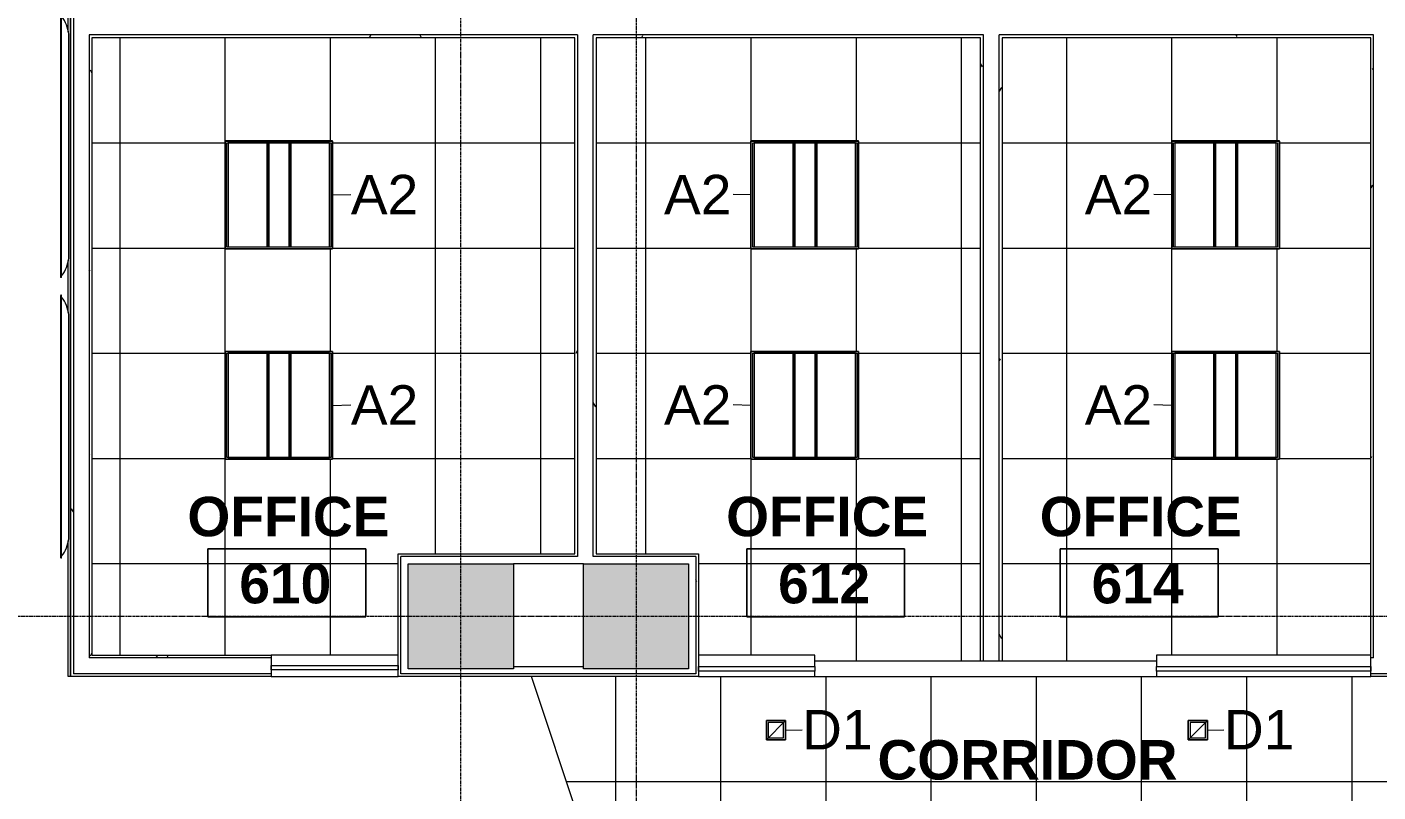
# Model space of a CAD drawing. Header units: inches. Extents: x 2468 to 5383, y -426 to 1376.
# Drawn here: x 3113 to 3421.3, y 540 to 714.6 of the extents above; entities that cross this region are included whole.
import ezdxf

# ---------------------------------------------------------------- set-up
doc = ezdxf.new("R2010")
doc.units = ezdxf.units.IN
doc.header["$MEASUREMENT"] = 0
doc.linetypes.add('Grid Line 1_2_', pattern=[0.875, 0.5, -0.125, 0.125, -0.125])
for name, color, linetype, lineweight in [('A-AREA-IDEN', 2, 'Continuous', 9), ('A-CLNG', 13, 'Continuous', 13), ('A-CLNG-PATT', 13, 'Continuous', 13), ('A-GLAZ-CURT', 52, 'Continuous', 9), ('A-WALL', 113, 'Continuous', 13), ('A-WALL-PATT', 111, 'Continuous', 13), ('E-LITE-EQPM', 33, 'Continuous', 9), ('E-LITE-EQPM-IDEN', 33, 'Continuous', 9), ('I-WALL', 2, 'Continuous', 13), ('Q-CASE', 31, 'Continuous', 9), ('Q-SPCQ', 91, 'Continuous', 9), ('S-COLS', 52, 'Continuous', 13), ('S-GRID', 1, 'Continuous', 9)]:
    doc.layers.add(name, color=color, linetype=linetype, lineweight=lineweight)
doc.styles.add('Arial_1', font='arial.ttf', dxfattribs={"height": 9})
doc.styles.add('Swis721 Lt BT_B', font='', dxfattribs={"height": 9})
doc.styles.get('Swis721 Lt BT_B').set_extended_font_data('Swis721 Lt BT', bold=True)
pattern_1 = [(0, (0, 0), (30.72, 7.68), [1.267, -21.773, 1.267, -21.773, -122.88]), (0, (0, 0), (30.72, 7.68), [-46.08, 1.267, -44.813, 1.267, -21.773, -53.76]), (0, (0, 0), (30.72, 7.68), [-115.2, 1.267, -14.093, 1.267, -37.133]), (120, (11.52, 3.84), (-22.011075, 22.7643), [1.267, -21.773, 1.267, -21.773, -122.88]), (120, (11.52, 3.84), (-22.011075, 22.7643), [-46.08, 1.267, -44.813, 1.267, -21.773, -53.76]), (120, (11.52, 3.84), (-22.011075, 22.7643), [-115.2, 1.267, -14.093, 1.267, -37.133]), (240, (15.36, 19.2), (-8.708925, -30.4443), [1.267, -21.773, 1.267, -21.773, -122.88]), (240, (15.36, 19.2), (-8.708925, -30.4443), [-46.08, 1.267, -44.813, 1.267, -21.773, -53.76]), (240, (15.36, 19.2), (-8.708925, -30.4443), [-115.2, 1.267, -14.093, 1.267, -37.133])]

# ---------------------------------------------------------------- blocks, each defined once
blk = doc.blocks.new('Concrete-Rectangular-Column - 24 x 24-4901126-6TH FLOOR RCP')
at = {"layer": 'S-COLS', "lineweight": 9}
blk.add_hatch(color=7, dxfattribs=at).paths.add_polyline_path([(-12, -12), (12, -12), (12, 12), (-12, 12), (-12, -10.83)], flags=0)
at = {"layer": 'S-COLS', "color": 8, "lineweight": 20}
for p, q in [((-12, 12), (12, 12)), ((-12, -12), (-12, 12)), ((12, 12), (12, -12)), ((12, -12), (-12, -12))]:
    blk.add_line(p, q, dxfattribs=at)
blk = doc.blocks.new('System Panel - Glazed-6409168-6TH FLOOR RCP')
at = {"layer": 'A-GLAZ-CURT', "lineweight": 13}
for p, q in [((-14.5, -0.5), (-14.5, 0.5)), ((-14.5, 0.5), (14.5, 0.5)), ((14.5, 0.5), (14.5, -0.5)), ((14.5, -0.5), (-14.5, -0.5))]:
    blk.add_line(p, q, dxfattribs=at)
blk = doc.blocks.new('System Panel - Glazed-6409363-6TH FLOOR RCP')
at = {"layer": 'A-GLAZ-CURT', "lineweight": 13}
for p, q in [((-13.25, -0.5), (-13.25, 0.5)), ((-13.25, 0.5), (13.25, 0.5)), ((13.25, 0.5), (13.25, -0.5)), ((13.25, -0.5), (-13.25, -0.5))]:
    blk.add_line(p, q, dxfattribs=at)
blk = doc.blocks.new('System Panel - Glazed-6409592-6TH FLOOR RCP')
at = {"layer": 'A-GLAZ-CURT', "lineweight": 13}
for p, q in [((-24.4375, -0.5), (-24.4375, 0.5)), ((-24.4375, 0.5), (24.4375, 0.5)), ((24.4375, 0.5), (24.4375, -0.5)), ((24.4375, -0.5), (-24.4375, -0.5))]:
    blk.add_line(p, q, dxfattribs=at)
blk = doc.blocks.new('L-Recessed-Axis-Plano - 2 X 2-4550865-6TH FLOOR RCP')
at = {"layer": 'E-LITE-EQPM'}
for p, q in [((12.31, 12.28), (-12.31, 12.28)), ((-12.31, 12.28), (-12.31, -12.28)), ((11.91, 11.87), (-11.91, 11.87)), ((-11.91, 11.87), (-11.91, -11.88)), ((-11.88, -11.56), (-11.88, 11.56)), ((-11.88, 11.56), (11.87, 11.56)), ((11.87, 11.56), (11.87, -11.56)), ((11.91, -11.88), (11.91, 11.87)), ((12.31, -12.28), (12.31, 12.28)), ((-11.88, 2.74), (11.87, 2.74)), ((11.87, 2.51), (-11.88, 2.51)), ((-11.88, 2.3), (11.87, 2.3)), ((-11.88, -2.3), (11.87, -2.3)), ((-11.88, -2.51), (11.87, -2.51)), ((-11.88, -2.74), (11.87, -2.74)), ((-12.31, -12.28), (12.31, -12.28)), ((-11.91, -11.88), (11.91, -11.88)), ((11.87, -11.56), (-11.88, -11.56))]:
    blk.add_line(p, q, dxfattribs=at)
blk = doc.blocks.new('A-Flat_Screen_TV - OLED 65B6P 65_-4747238-6TH FLOOR RCP')
at = {"layer": 'Q-SPCQ'}
for p, q in [((-29.94, 0.19), (-30, 0.19)), ((-30, 0.19), (-30, 0)), ((-30, 0), (30, 0)), ((-29.56, 0.19), (-29.94, 0.19)), ((-29.94, 0), (-29.94, -0.06)), ((29.56, 0.19), (-29.56, 0.19)), ((25.5, 1.81), (-25.5, 1.81)), ((29.94, 0.19), (29.56, 0.19)), ((30, 0.19), (29.94, 0.19)), ((29.94, 0), (29.94, -0.06)), ((30, 0.19), (30, 0)), ((-29.94, -0.06), (29.94, -0.06))]:
    blk.add_line(p, q, dxfattribs=at)
for centre, start, end in [((-24.9, -5.58), 94.6372, 128.9656), ((24.9, -5.58), 51.0344, 85.3628)]:
    blk.add_arc(centre, 7.41, start, end, dxfattribs=at)
blk = doc.blocks.new('Conference Wood wall11 - Conference Wood wall-6209699-6TH FLOOR RCP')
at = {"layer": 'Q-CASE', "lineweight": 20}
for p, q in [((3122.46, 777.46), (3122.46, 830.68)), ((3122.46, 830.68), (3123, 830.68)), ((3123, 830.68), (3123, 566.38)), ((3122.46, 713.46), (3122.46, 725.3)), ((3122.46, 649.46), (3122.46, 661.3)), ((3122.46, 566.38), (3122.46, 597.3)), ((3123, 566.38), (3122.46, 566.38))]:
    blk.add_line(p, q, dxfattribs=at)
blk = doc.blocks.new('L-Recessed Square Downlight - 4_-4552743-6TH FLOOR RCP')
at = {"layer": 'E-LITE-EQPM'}
for p, q in [((-2.1875, -2.1875), (-2.1875, 2.1875)), ((-2.1875, 2.1875), (2.1875, 2.1875)), ((-2.1875, 2.1875), (2.1875, -2.1875)), ((2.1875, 2.1875), (-2.1875, 2.1875)), ((-2.1875, 2.1875), (-2.1875, -2.1875)), ((-1.75, -1.75), (-1.75, 1.75)), ((-1.75, 1.75), (1.75, 1.75)), ((1.75, 1.75), (1.75, -1.75)), ((2.1875, 2.1875), (2.1875, -2.1875)), ((2.1875, -2.1875), (2.1875, 2.1875)), ((2.1875, -2.1875), (-2.1875, -2.1875)), ((-2.1875, -2.1875), (2.1875, -2.1875)), ((1.75, -1.75), (-1.75, -1.75))]:
    blk.add_line(p, q, dxfattribs=at)
blk = doc.blocks.new('Room Tag - Room Name and Number-3379422-6TH FLOOR RCP')
at = {"layer": 'A-AREA-IDEN'}
for p, q in [((-0.1881, -0.1636), (-0.1881, -0.0018)), ((-0.1881, -0.0018), (0.1869, -0.0018)), ((0.1869, -0.0018), (-0.1881, -0.0018)), ((-0.1881, -0.0018), (-0.1881, -0.1636)), ((0.1869, -0.0018), (0.1869, -0.1636)), ((0.1869, -0.1636), (0.1869, -0.0018)), ((0.1869, -0.1636), (-0.1881, -0.1636)), ((-0.1881, -0.1636), (0.1869, -0.1636))]:
    blk.add_line(p, q, dxfattribs=at)

msp = doc.modelspace()

# ---------------------------------------------------------------- hatches: boundary and pattern name
at = {"layer": 'A-CLNG-PATT'}
h = msp.add_hatch(dxfattribs=at)
h.set_pattern_fill('FP_25', color=256, style=0, pattern_type=2)
h.set_pattern_definition([(0, (4255.338, 926.38), (0, -24), []), (270, (4255.338, 926.38), (-24, -1e-15), [])])
h.paths.add_polyline_path([(3243.55, 520.25), (4735.94, 520.29), (4721.58, 563.24), (4526.69, 563.28), (4526.69, 566.17), (4465.75, 566.17), (4465.75, 565.98), (4438, 565.98), (4438, 566.17), (4225.75, 566.17), (4225.75, 565.98), (4169, 565.98), (4169, 566.17), (4124.87, 566.18), (4124.87, 566.38), (3986.25, 566.38), (3986.25, 565.87), (3957.75, 565.87), (3957.75, 566.38), (3746, 566.38), (3746, 565.87), (3717.75, 565.87), (3717.75, 566.38), (3600, 566.38), (3600, 712.12), (3542, 712.12), (3542, 566.38), (3228.13, 566.38), (3237.67, 537.85)], flags=0)
h.paths.add_polyline_path([(4054.03, 551.97), (4049.65, 551.97), (4049.65, 556.35), (4054.03, 556.35), (4054.03, 552.41)], flags=0)
h.paths.add_polyline_path([(4242.09, 551.97), (4241.65, 551.97), (4241.65, 556.35), (4246.03, 556.35), (4246.03, 551.97), (4245.59, 551.97)], flags=0)
h.paths.add_polyline_path([(4699.09, 551.97), (4698.65, 551.97), (4698.65, 556.35), (4703.03, 556.35), (4703.03, 551.97), (4702.59, 551.97)], flags=0)
h.paths.add_polyline_path([(4337.65, 551.97), (4337.65, 556.35), (4342.03, 556.35), (4342.03, 551.97), (4338.09, 551.97)], flags=0)
h.paths.add_polyline_path([(4434.09, 551.97), (4433.65, 551.97), (4433.65, 556.35), (4438.03, 556.35), (4438.03, 551.97), (4437.59, 551.97)], flags=0)
h.paths.add_polyline_path([(3286.1, 551.97), (3281.73, 551.97), (3281.73, 556.35), (3286.1, 556.35), (3286.1, 552.41)], flags=0)
h.paths.add_polyline_path([(4510.09, 551.97), (4506.15, 551.97), (4506.15, 556.35), (4510.53, 556.35), (4510.53, 551.97)], flags=0)
h.paths.add_polyline_path([(3478.1, 551.97), (3473.73, 551.97), (3473.73, 556.35), (3478.1, 556.35), (3478.1, 552.41)], flags=0)
h.paths.add_polyline_path([(3669.67, 551.97), (3665.73, 551.97), (3665.73, 556.35), (3670.1, 556.35), (3670.1, 551.97)], flags=0)
h.paths.add_polyline_path([(3762.58, 551.97), (3762.14, 551.97), (3762.14, 556.35), (3766.52, 556.35), (3766.52, 551.97), (3766.08, 551.97)], flags=0)
h.paths.add_polyline_path([(4149.09, 551.97), (4145.15, 551.97), (4145.15, 556.35), (4149.53, 556.35), (4149.53, 551.97)], flags=0)
h.paths.add_polyline_path([(3861.67, 551.97), (3857.73, 551.97), (3857.73, 556.35), (3862.1, 556.35), (3862.1, 551.97)], flags=0)
h.paths.add_polyline_path([(3953.73, 551.97), (3953.73, 556.35), (3958.1, 556.35), (3958.1, 551.97), (3954.17, 551.97)], flags=0)
h.paths.add_polyline_path([(3377.97, 551.97), (3377.97, 556.35), (3382.34, 556.35), (3382.34, 551.97), (3378.41, 551.97)], flags=0)
h.paths.add_polyline_path([(3568.81, 551.97), (3568.81, 556.35), (3573.18, 556.35), (3573.18, 551.97), (3569.02, 551.97)], flags=0)
h.paths.add_polyline_path([(4602.17, 551.97), (4601.73, 551.97), (4601.73, 556.35), (4606.1, 556.35), (4606.1, 551.97), (4605.67, 551.97)], flags=0)
h.paths.add_polyline_path([(4225.75, 570.17), (4438, 570.17), (4438, 594.25), (4465.75, 594.25), (4465.75, 570.17), (4526.69, 570.17), (4526.69, 1062.25), (4551.97, 1070.7), (4523.63, 1155.52), (3947.94, 1155.52), (3947.94, 1307.13), (3871.95, 1307.13), (3871.95, 897.23), (3872.37, 898.62), (4012.67, 898.62), (3989.35, 897.23), (4013.5, 897.26), (4013.5, 898.25), (4124.5, 898.25), (4124.5, 897.25), (4122.25, 897.23), (4122.25, 897.13), (4124.87, 897.13), (4124.87, 898.25), (4125.87, 898.25), (4125.87, 829.63), (4124.87, 829.63), (4124.87, 570.17), (4169, 570.17), (4169, 594.25), (4225.75, 594.25), (4225.75, 580.12)], flags=0)
h.paths.add_polyline_path([(4329.44, 590.51), (4327.06, 590.51), (4327.06, 782.51), (4329.44, 782.51), (4329.44, 664.66)], flags=0)
h.paths.add_polyline_path([(3573.18, 599.99), (3568.81, 599.99), (3568.81, 604.37), (3573.18, 604.37), (3573.18, 600.43)], flags=0)
h.paths.add_polyline_path([(4149.53, 624.19), (4145.15, 624.19), (4145.15, 628.57), (4149.53, 628.57), (4149.53, 624.63)], flags=0)
h.paths.add_polyline_path([(4509.53, 624.19), (4505.15, 624.19), (4505.15, 628.57), (4509.53, 628.57), (4509.53, 624.63)], flags=0)
h.paths.add_polyline_path([(4231.06, 638.51), (4231.06, 782.51), (4233.44, 782.51), (4233.44, 638.51)], flags=0)
h.paths.add_polyline_path([(4423.44, 638.51), (4421.06, 638.51), (4421.06, 782.51), (4423.44, 782.51), (4423.44, 664.66)], flags=0)
h.paths.add_polyline_path([(3572.74, 673.19), (3568.81, 673.19), (3568.81, 677.57), (3573.18, 677.57), (3573.18, 673.19)], flags=0)
h.paths.add_polyline_path([(4149.53, 720.19), (4145.15, 720.19), (4145.15, 724.57), (4149.53, 724.57), (4149.53, 720.63)], flags=0)
h.paths.add_polyline_path([(4509.53, 720.19), (4505.15, 720.19), (4505.15, 724.57), (4509.53, 724.57), (4509.53, 720.63)], flags=0)
h.paths.add_polyline_path([(4327.06, 796.62), (4229.25, 796.62), (4229.25, 811.38), (4225, 811.38), (4225, 810.38), (4224, 810.38), (4224, 808.12), (4181.55, 808.12), (4181.55, 832.12), (4224, 832.12), (4224, 828.38), (4225, 828.38), (4225, 827.38), (4229.25, 827.38), (4229.25, 844.1), (4434, 844.1), (4434, 827.38), (4439, 827.38), (4439, 828.38), (4440, 828.38), (4440, 830.12), (4464, 830.12), (4464, 806.12), (4440, 806.12), (4440, 810.38), (4439, 810.38), (4439, 811.38), (4434, 811.38), (4434, 796.62), (4329.44, 796.62)], flags=0)
h.paths.add_polyline_path([(4183.8, 810.37), (4200, 810.37), (4200, 829.87), (4183.8, 829.87), (4183.8, 826.68)], flags=0)
h.paths.add_polyline_path([(4149.53, 816.19), (4145.15, 816.19), (4145.15, 820.57), (4149.53, 820.57), (4149.53, 816.63)], flags=0)
h.paths.add_polyline_path([(4509.09, 816.19), (4505.15, 816.19), (4505.15, 820.57), (4509.53, 820.57), (4509.53, 816.19)], flags=0)
h.paths.add_polyline_path([(4340.6, 845.43), (4267.67, 845.43), (4267.49, 845.5), (4267.42, 845.68), (4267.42, 852.93), (4267.49, 853.1), (4267.67, 853.18), (4395.23, 853.17), (4395.34, 853.1), (4395.42, 852.93), (4395.42, 845.68), (4395.34, 845.5), (4395.17, 845.43), (4349.81, 845.43)], flags=0)
h.paths.add_polyline_path([(4231.06, 854.51), (4231.06, 1022.51), (4233.44, 1022.51), (4233.44, 854.51)], flags=0)
h.paths.add_polyline_path([(4423.44, 854.51), (4421.06, 854.51), (4421.06, 1022.51), (4423.44, 1022.51), (4423.44, 854.88)], flags=0)
h.paths.add_polyline_path([(4327.06, 854.51), (4327.06, 1094.51), (4329.44, 1094.51), (4329.44, 854.51)], flags=0)
h.paths.add_polyline_path([(4509.09, 912.19), (4505.15, 912.19), (4505.15, 916.57), (4509.53, 916.57), (4509.53, 912.19)], flags=0)
h.paths.add_polyline_path([(3966.96, 926.38), (3966.96, 1046), (3957.88, 1046), (3957.88, 1074.25), (3986.13, 1074.25), (3986.13, 1046), (3969.34, 1046), (3969.34, 926.38)], flags=0)
h.paths.add_polyline_path([(4159.71, 926.38), (4159.71, 1046.38), (4162.09, 1046.38), (4162.09, 926.38)], flags=0)
h.paths.add_polyline_path([(4065.71, 926.38), (4063.34, 926.38), (4063.34, 1094.38), (4065.71, 1094.38), (4065.71, 934.5)], flags=0)
h.paths.add_polyline_path([(3906.59, 936.19), (3906.15, 936.19), (3906.15, 940.57), (3910.53, 940.57), (3910.53, 936.19), (3910.09, 936.19)], flags=0)
h.paths.add_polyline_path([(4509.09, 1008.19), (4505.15, 1008.19), (4505.15, 1012.57), (4509.53, 1012.57), (4509.53, 1008.19)], flags=0)
h.paths.add_polyline_path([(3906.15, 1032.19), (3906.15, 1036.57), (3910.53, 1036.57), (3910.53, 1032.19), (3906.59, 1032.19)], flags=0)
h.paths.add_polyline_path([(4465.75, 1045.98), (4438, 1045.98), (4438, 1074.25), (4465.75, 1074.25), (4465.75, 1048.48)], flags=0)
h.paths.add_polyline_path([(4197.48, 1045.98), (4169, 1045.98), (4169, 1074.25), (4225.75, 1074.25), (4225.75, 1045.98), (4223.25, 1045.98)], flags=0)
h.paths.add_polyline_path([(3906.15, 1128.19), (3906.15, 1132.57), (3910.53, 1132.57), (3910.53, 1128.19), (3906.59, 1128.19)], flags=0)
h.paths.add_polyline_path([(4030.09, 1128.19), (4026.15, 1128.19), (4026.15, 1132.57), (4030.53, 1132.57), (4030.53, 1128.19)], flags=0)
h.paths.add_polyline_path([(4121.15, 1128.19), (4121.15, 1132.57), (4125.53, 1132.57), (4125.53, 1128.19), (4121.59, 1128.19)], flags=0)
h.paths.add_polyline_path([(4221.09, 1128.19), (4217.15, 1128.19), (4217.15, 1132.57), (4221.53, 1132.57), (4221.53, 1128.19)], flags=0)
h.paths.add_polyline_path([(4317.09, 1128.19), (4313.15, 1128.19), (4313.15, 1132.57), (4317.53, 1132.57), (4317.53, 1128.19)], flags=0)
h.paths.add_polyline_path([(4409.15, 1128.19), (4409.15, 1132.57), (4413.53, 1132.57), (4413.53, 1128.19), (4409.59, 1128.19)], flags=0)
h.paths.add_polyline_path([(4504.6, 1128.48), (4504.16, 1128.48), (4504.16, 1132.85), (4508.54, 1132.85), (4508.54, 1128.48), (4506.97, 1128.48)], flags=0)
h.paths.add_polyline_path([(3906.15, 1224.19), (3906.15, 1228.57), (3910.53, 1228.57), (3910.53, 1224.19), (3906.59, 1224.19)], flags=0)
h = msp.add_hatch(dxfattribs=at)
h.set_pattern_fill('FP_12', color=256, style=0, pattern_type=2)
h.set_pattern_definition([(90, (3182.25, 640.118), (24, -1e-15), []), (0, (3182.25, 640.118), (0, -24), [])])
h.paths.add_polyline_path([(3330.62, 569.88), (3330.62, 712.12), (3242.87, 712.12), (3242.87, 594.37), (3266.25, 594.37), (3266.25, 571.25), (3292.75, 571.25), (3292.75, 569.88)], flags=0)
h.paths.add_polyline_path([(3335.5, 569.88), (3370.75, 569.88), (3370.75, 571.25), (3419.62, 571.25), (3419.62, 712.12), (3335.5, 712.12), (3335.5, 580.12)], flags=0)
h.paths.add_polyline_path([(3152.99, 571.25), (3197.75, 571.25), (3197.75, 594.37), (3238, 594.37), (3238, 712.12), (3127.87, 712.12), (3127.87, 571.25), (3136.06, 571.25)], flags=0)
h.paths.add_polyline_path([(3473.24, 571.25), (3475.62, 571.25), (3475.62, 596), (3537.12, 596), (3537.12, 712.12), (3424.5, 712.12), (3424.5, 571.25), (3466.5, 571.25)], flags=0)
h.paths.add_polyline_path([(3182.78, 615.93), (3158.22, 615.93), (3158.22, 640.56), (3182.78, 640.56), (3182.78, 622.39)], flags=0)
h.paths.add_polyline_path([(3478.5, 615.93), (3470.47, 615.93), (3470.47, 640.56), (3495.03, 640.56), (3495.03, 615.93), (3483.9, 615.93)], flags=0)
h.paths.add_polyline_path([(3278.22, 615.93), (3278.22, 640.56), (3302.78, 640.56), (3302.78, 615.93), (3281.24, 615.93)], flags=0)
h.paths.add_polyline_path([(3391.78, 615.93), (3374.22, 615.93), (3374.22, 640.56), (3398.78, 640.56), (3398.78, 615.93)], flags=0)
h.paths.add_polyline_path([(3158.22, 663.93), (3158.22, 688.56), (3182.78, 688.56), (3182.78, 663.93), (3170.7, 663.93)], flags=0)
h.paths.add_polyline_path([(3278.22, 663.93), (3278.22, 688.56), (3302.78, 688.56), (3302.78, 663.93), (3281.24, 663.93)], flags=0)
h.paths.add_polyline_path([(3374.22, 663.93), (3374.22, 688.56), (3398.78, 688.56), (3398.78, 663.93), (3391.78, 663.93)], flags=0)
h.paths.add_polyline_path([(3495.03, 663.93), (3470.47, 663.93), (3470.47, 688.56), (3495.03, 688.56), (3495.03, 664.66)], flags=0)
at = {"layer": 'A-WALL-PATT', "lineweight": 9}
h = msp.add_hatch(dxfattribs=at)
h.set_pattern_fill('FP_1', color=256, style=0, pattern_type=2)
h.set_pattern_definition(pattern_1)
h.paths.add_polyline_path([(3123, 566.38), (3123.62, 566.38), (3123.62, 829.74), (3123, 829.74), (3123, 567)], flags=0)
h = msp.add_hatch(dxfattribs=at)
h.set_pattern_fill('FP_1', color=256, style=0, pattern_type=2)
h.set_pattern_definition(pattern_1)
h.paths.add_polyline_path([(3127.6, 570.63), (3127.87, 570.63), (3127.87, 712.74), (3127.25, 712.74), (3127.25, 570.63)], flags=0)
h.paths.add_polyline_path([(3127.46, 716.37), (3127.87, 716.37), (3127.87, 829.74), (3127.25, 829.74), (3127.25, 716.37)], flags=0)
h = msp.add_hatch(dxfattribs=at)
h.set_pattern_fill('FP_1', color=256, style=0, pattern_type=2)
h.set_pattern_definition(pattern_1)
h.paths.add_polyline_path([(3639.75, 712.12), (3639.75, 712.74), (3604.25, 712.74), (3604.25, 712.12), (3614.41, 712.12)], flags=0)
h.paths.add_polyline_path([(3600.62, 712.12), (3600.62, 712.74), (3596.75, 712.74), (3596.75, 712.12), (3600, 712.12)], flags=0)
h.paths.add_polyline_path([(3556.75, 712.12), (3556.75, 712.74), (3541.37, 712.74), (3541.37, 712.12), (3542, 712.12)], flags=0)
h.paths.add_polyline_path([(3182.78, 712.12), (3238.62, 712.12), (3238.61, 712.74), (3127.87, 712.74), (3127.87, 712.12), (3174.26, 712.12)], flags=0)
h.paths.add_polyline_path([(3262, 712.12), (3331.25, 712.12), (3331.23, 712.74), (3242.25, 712.74), (3242.25, 712.12), (3261.37, 712.12)], flags=0)
h.paths.add_polyline_path([(3534.47, 712.12), (3537.75, 712.12), (3537.73, 712.74), (3423.87, 712.74), (3423.87, 712.12), (3502.33, 712.12)], flags=0)
h.paths.add_polyline_path([(3334.87, 712.12), (3420.25, 712.12), (3420.23, 712.74), (3334.87, 712.74), (3334.87, 712.54)], flags=0)
h = msp.add_hatch(dxfattribs=at)
h.set_pattern_fill('FP_1', color=256, style=0, pattern_type=2)
h.set_pattern_definition(pattern_1)
h.paths.add_polyline_path([(3238.62, 594.37), (3238.62, 712.12), (3238, 712.12), (3238, 594.37)], flags=0)
h = msp.add_hatch(dxfattribs=at)
h.set_pattern_fill('FP_1', color=256, style=0, pattern_type=2)
h.set_pattern_definition(pattern_1)
h.paths.add_polyline_path([(3242.87, 594.37), (3242.87, 712.12), (3242.25, 712.12), (3242.25, 594.37)], flags=0)
h = msp.add_hatch(dxfattribs=at)
h.set_pattern_fill('FP_1', color=256, style=0, pattern_type=2)
h.set_pattern_definition(pattern_1)
h.paths.add_polyline_path([(3330.62, 569.88), (3331.25, 569.88), (3331.25, 712.12), (3330.62, 712.12), (3330.62, 571.25)], flags=0)
h = msp.add_hatch(dxfattribs=at)
h.set_pattern_fill('FP_1', color=256, style=0, pattern_type=2)
h.set_pattern_definition(pattern_1)
h.paths.add_polyline_path([(3335.5, 569.88), (3335.5, 712.12), (3334.87, 712.12), (3334.87, 569.88)], flags=0)
h = msp.add_hatch(dxfattribs=at)
h.set_pattern_fill('FP_1', color=256, style=0, pattern_type=2)
h.set_pattern_definition(pattern_1)
h.paths.add_polyline_path([(3420.25, 571.25), (3420.25, 712.12), (3419.62, 712.12), (3419.62, 571.25)], flags=0)
h = msp.add_hatch(dxfattribs=at)
h.set_pattern_fill('FP_1', color=256, style=0, pattern_type=2)
h.set_pattern_definition(pattern_1)
h.paths.add_polyline_path([(3266.25, 566.38), (3266.25, 593.74), (3265.62, 593.74), (3265.62, 566.38)], flags=0)
h = msp.add_hatch(dxfattribs=at)
h.set_pattern_fill('FP_1', color=256, style=0, pattern_type=2)
h.set_pattern_definition(pattern_1)
h.paths.add_polyline_path([(3158.22, 570.63), (3168.75, 570.63), (3168.75, 571.25), (3127.87, 571.25), (3127.87, 570.63), (3153.46, 570.63)], flags=0)
h = msp.add_hatch(dxfattribs=at)
h.set_pattern_fill('FP_1', color=256, style=0, pattern_type=2)
h.set_pattern_definition(pattern_1)
h.paths.add_polyline_path([(3226.08, 566.38), (3265.62, 566.38), (3265.62, 567), (3197.75, 567), (3197.75, 566.38), (3224, 566.38)], flags=0)
h = msp.add_hatch(dxfattribs=at)
h.set_pattern_fill('FP_1', color=256, style=0, pattern_type=2)
h.set_pattern_definition(pattern_1)
h.paths.add_polyline_path([(3476.25, 566.38), (3479.87, 566.38), (3479.87, 567), (3466.5, 567), (3466.5, 566.38)], flags=0)
h.paths.add_polyline_path([(3423.87, 566.38), (3426.5, 566.38), (3426.5, 567), (3419.62, 567), (3419.62, 566.38)], flags=0)

# ---------------------------------------------------------------- linework, layer by layer
at = {"layer": 'A-CLNG'}
for p, q in [((3182.78, 688.56), (3158.22, 688.56)), ((3158.22, 688.56), (3158.22, 663.93)), ((3182.78, 663.93), (3182.78, 688.56)), ((3302.78, 688.56), (3278.22, 688.56)), ((3278.22, 688.56), (3278.22, 663.93)), ((3302.78, 663.93), (3302.78, 688.56)), ((3398.78, 688.56), (3374.22, 688.56)), ((3374.22, 688.56), (3374.22, 663.93)), ((3398.78, 663.93), (3398.78, 688.56)), ((3158.22, 663.93), (3182.78, 663.93)), ((3278.22, 663.93), (3302.78, 663.93)), ((3374.22, 663.93), (3398.78, 663.93)), ((3182.78, 640.56), (3158.22, 640.56)), ((3158.22, 640.56), (3158.22, 615.93)), ((3182.78, 615.93), (3182.78, 640.56)), ((3302.78, 640.56), (3278.22, 640.56)), ((3278.22, 640.56), (3278.22, 615.93)), ((3302.78, 615.93), (3302.78, 640.56)), ((3398.78, 640.56), (3374.22, 640.56)), ((3374.22, 640.56), (3374.22, 615.93)), ((3398.78, 615.93), (3398.78, 640.56)), ((3158.22, 615.93), (3182.78, 615.93)), ((3278.22, 615.93), (3302.78, 615.93)), ((3374.22, 615.93), (3398.78, 615.93)), ((3299.93, 351.6), (3228.13, 566.38))]:
    msp.add_line(p, q, dxfattribs=at)
at = {"layer": 'A-WALL'}
for p, q in [((3123.62, 830.37), (3123.62, 567)), ((3238.62, 712.74), (3127.25, 712.74)), ((3127.25, 712.74), (3127.25, 570.63)), ((3238.62, 712.74), (3238.62, 593.74)), ((3331.25, 712.74), (3242.25, 712.74)), ((3242.25, 593.74), (3242.25, 712.74)), ((3331.25, 569.88), (3331.25, 712.74)), ((3420.25, 712.74), (3334.87, 712.74)), ((3334.87, 569.88), (3334.87, 712.74)), ((3420.25, 570.63), (3420.25, 712.74)), ((3238.62, 593.74), (3198.37, 593.74)), ((3198.37, 567), (3198.37, 593.74)), ((3265.62, 593.74), (3242.25, 593.74)), ((3265.62, 593.74), (3265.62, 567)), ((3168.75, 570.63), (3127.25, 570.63)), ((3420.25, 570.63), (3419.62, 570.63)), ((3168.75, 567), (3123.62, 567)), ((3265.62, 567), (3198.37, 567)), ((3426.5, 567), (3419.62, 567))]:
    msp.add_line(p, q, dxfattribs=at)
at = {"layer": 'E-LITE-EQPM-IDEN'}
for p, q in [((3182.78, 676.24), (3186.93, 676.33)), ((3278.22, 676.24), (3274.13, 676.33)), ((3374.22, 676.24), (3370.13, 676.33)), ((3182.78, 628.24), (3186.93, 628.33)), ((3278.22, 628.24), (3274.13, 628.33)), ((3374.22, 628.24), (3370.13, 628.33)), ((3286.1, 554.16), (3289.88, 554.24)), ((3382.34, 554.16), (3386.12, 554.24))]:
    msp.add_line(p, q, dxfattribs=at)
at = {"layer": 'I-WALL'}
for p, q in [((3123, 566.38), (3123, 829.74)), ((3238, 712.12), (3127.87, 712.12)), ((3127.87, 712.12), (3127.87, 571.25)), ((3238, 594.37), (3238, 712.12)), ((3330.62, 712.12), (3242.87, 712.12)), ((3242.87, 712.12), (3242.87, 594.37)), ((3330.62, 569.88), (3330.62, 712.12)), ((3419.62, 712.12), (3335.5, 712.12)), ((3335.5, 712.12), (3335.5, 569.88)), ((3419.62, 566.38), (3419.62, 712.12)), ((3197.75, 594.37), (3238, 594.37)), ((3197.75, 566.38), (3197.75, 594.37)), ((3240, 592.12), (3224, 592.12)), ((3242.87, 594.37), (3266.25, 594.37)), ((3266.25, 594.37), (3266.25, 566.38)), ((3127.87, 571.25), (3168.75, 571.25)), ((3168.75, 571.25), (3168.75, 566.38)), ((3224, 568.63), (3240, 568.63)), ((3335.5, 569.88), (3330.62, 569.88)), ((3168.75, 566.38), (3123, 566.38)), ((3266.25, 566.38), (3197.75, 566.38)), ((3426.5, 566.38), (3419.62, 566.38))]:
    msp.add_line(p, q, dxfattribs=at)
at = {"layer": 'I-WALL', "lineweight": 9}
for p, q in [((3197.75, 571.25), (3168.75, 571.25)), ((3292.75, 571.25), (3266.25, 571.25)), ((3292.75, 568.63), (3292.75, 571.25)), ((3419.62, 571.25), (3370.75, 571.25)), ((3370.75, 571.25), (3370.75, 568.63)), ((3330.62, 569.88), (3292.75, 569.88)), ((3292.75, 566.38), (3292.75, 567.63)), ((3370.75, 569.88), (3335.5, 569.88)), ((3370.75, 567.63), (3370.75, 566.38)), ((3168.75, 566.38), (3197.75, 566.38)), ((3266.25, 566.38), (3419.62, 566.38))]:
    msp.add_line(p, q, dxfattribs=at)
at = {"layer": 'S-GRID', "linetype": 'Grid Line 1_2_'}
for p, q in [((3212, -16.1), (3212, 1351.58)), ((3252, 1351.58), (3252, -16.1)), ((2467.88, 580.12), (4862.49, 580.12))]:
    msp.add_line(p, q, dxfattribs=at)

# ---------------------------------------------------------------- block references
at = {"layer": 'A-AREA-IDEN', "xscale": 95.99999999999994, "yscale": 95.99999999999994, "zscale": 95.99999999999994}
for p in [(3172.38, 595.67), (3295.3, 595.67), (3366.84, 595.67)]:
    msp.add_blockref('Room Tag - Room Name and Number-3379422-6TH FLOOR RCP', p, dxfattribs=at)
at = {"layer": 'A-GLAZ-CURT'}
for name, p in [('System Panel - Glazed-6409168-6TH FLOOR RCP', (3183.25, 568.38)), ('System Panel - Glazed-6409592-6TH FLOOR RCP', (3395.19, 568.13))]:
    msp.add_blockref(name, p, dxfattribs=at)
at = {"layer": 'A-GLAZ-CURT', "rotation": 180}
msp.add_blockref('System Panel - Glazed-6409363-6TH FLOOR RCP', (3279.5, 568.13), dxfattribs=at)
at = {"layer": 'E-LITE-EQPM', "extrusion": (0, 0, -1)}
for name, p, rotation in [('L-Recessed-Axis-Plano - 2 X 2-4550865-6TH FLOOR RCP', (-3170.5, 676.24), 269.9999999999998), ('L-Recessed-Axis-Plano - 2 X 2-4550865-6TH FLOOR RCP', (-3290.5, 676.24), 269.9999999999998), ('L-Recessed-Axis-Plano - 2 X 2-4550865-6TH FLOOR RCP', (-3386.5, 676.24), 269.9999999999998), ('L-Recessed-Axis-Plano - 2 X 2-4550865-6TH FLOOR RCP', (-3170.5, 628.24), 269.9999999999998), ('L-Recessed-Axis-Plano - 2 X 2-4550865-6TH FLOOR RCP', (-3290.5, 628.24), 269.9999999999998), ('L-Recessed-Axis-Plano - 2 X 2-4550865-6TH FLOOR RCP', (-3386.5, 628.24), 269.9999999999998), ('L-Recessed Square Downlight - 4_-4552743-6TH FLOOR RCP', (-3283.92, 554.16), 180), ('L-Recessed Square Downlight - 4_-4552743-6TH FLOOR RCP', (-3380.16, 554.16), 180)]:
    msp.add_blockref(name, p, dxfattribs=dict(at, rotation=rotation))
at = {"layer": 'Q-CASE'}
msp.add_blockref('Conference Wood wall11 - Conference Wood wall-6209699-6TH FLOOR RCP', (0, 0), dxfattribs=at)
at = {"layer": 'Q-SPCQ', "rotation": 269.9999999999995}
for p in [(3120.75, 687.38), (3120.75, 623.38)]:
    msp.add_blockref('A-Flat_Screen_TV - OLED 65B6P 65_-4747238-6TH FLOOR RCP', p, dxfattribs=at)
at = {"layer": 'S-COLS', "lineweight": 9}
for p in [(3212, 580.12), (3252, 580.12)]:
    msp.add_blockref('Concrete-Rectangular-Column - 24 x 24-4901126-6TH FLOOR RCP', p, dxfattribs=at)

# ---------------------------------------------------------------- texts
at = {"layer": 'A-AREA-IDEN', "char_height": 9, "attachment_point": 1, "style": 'Swis721 Lt BT_B'}
for s, insert, width in [('OFFICE', (3149.64, 607.38), 54.843), ('OFFICE', (3272.56, 607.38), 54.843), ('OFFICE', (3344.1, 607.38), 54.843), ('610', (3161.49, 592.07), 25.452), ('612', (3284.41, 592.07), 25.452), ('614', (3355.94, 592.07), 25.452), ('CORRIDOR', (3307.09, 551.88), 81.204)]:
    msp.add_mtext(s, dxfattribs=dict(at, insert=insert, width=width))
at = {"layer": 'E-LITE-EQPM-IDEN', "char_height": 9, "attachment_point": 1, "style": 'Arial_1'}
for s, insert, width in [('A2', (3186.93, 680.83), 18.786), ('A2', (3258.37, 680.83), 18.786), ('A2', (3354.37, 680.83), 18.786), ('A2', (3186.93, 632.83), 18.786), ('A2', (3258.37, 632.83), 18.786), ('A2', (3354.37, 632.83), 18.786), ('D1', (3289.88, 558.75), 19.695), ('D1', (3386.12, 558.75), 19.695)]:
    msp.add_mtext(s, dxfattribs=dict(at, insert=insert, width=width))

doc.saveas('drawing.dxf')
